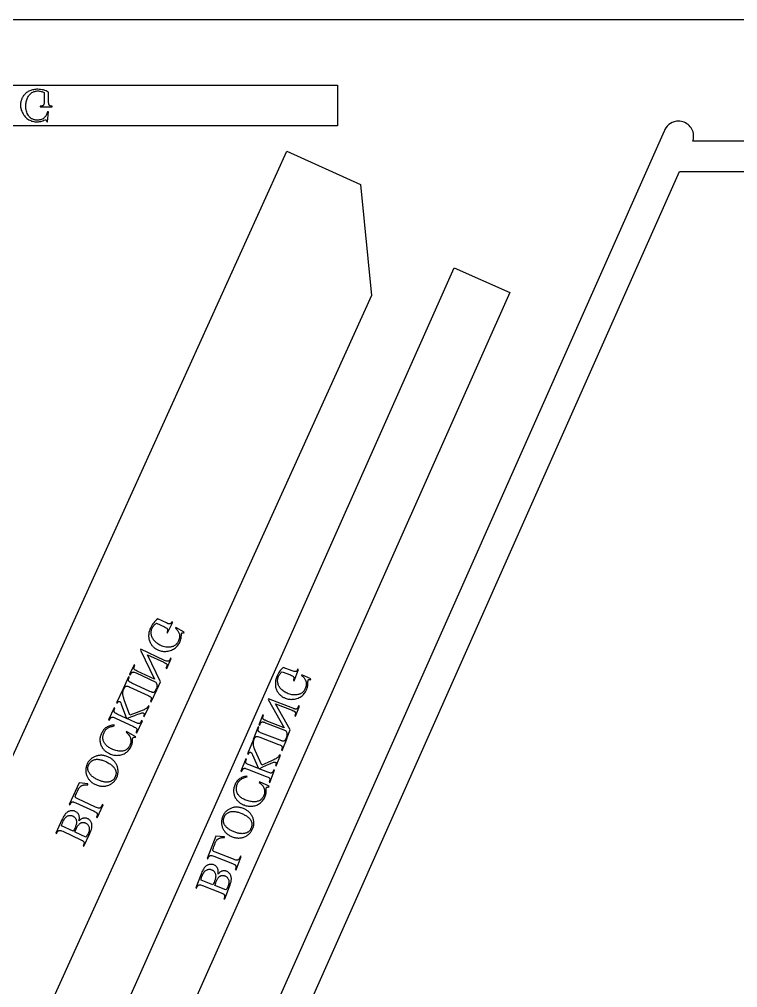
# Model space of a CAD drawing. Extents: x 3 to 160, y -23 to 46.
# Drawn here: x 135.27 to 144.12, y 33 to 44.93 of the extents above; entities that cross this region are included whole.
import ezdxf

# ---------------------------------------------------------------- set-up
doc = ezdxf.new("R2010")
doc.units = 0
doc.layers.add('LAYER_1', color=18, linetype='CONTINUOUS')

msp = doc.modelspace()

# ---------------------------------------------------------------- linework, layer by layer
at = {"layer": 'LAYER_1'}
for points in [[(98.13, 44.934), (152.473, 44.934)], [(98.13, 44.934), (152.473, 44.934)], [(98.13, 44.934), (152.473, 44.934)], [(137.264, 29.221), (143.407, 43.059), (151.972, 43.059)]]:
    msp.add_lwpolyline(points, dxfattribs=at)
for points in [[(129.192, 44.122), (139.192, 44.122), (139.192, 43.622), (129.192, 43.622)], [(129.192, 44.122), (139.192, 44.122), (139.192, 43.622), (129.192, 43.622)], [(135.621, 43.672), (135.631, 43.793), (135.621, 43.793), (135.617, 43.782), (135.613, 43.771), (135.609, 43.762), (135.604, 43.753), (135.599, 43.745), (135.594, 43.737), (135.588, 43.731), (135.583, 43.725), (135.574, 43.717), (135.564, 43.71), (135.554, 43.705), (135.544, 43.7), (135.532, 43.696), (135.52, 43.694), (135.508, 43.692), (135.495, 43.692), (135.486, 43.692), (135.477, 43.693), (135.469, 43.694), (135.461, 43.695), (135.453, 43.697), (135.445, 43.7), (135.438, 43.703), (135.431, 43.706), (135.424, 43.71), (135.417, 43.714), (135.411, 43.719), (135.405, 43.724), (135.399, 43.73), (135.394, 43.736), (135.389, 43.742), (135.384, 43.749), (135.376, 43.762), (135.37, 43.775), (135.364, 43.789), (135.36, 43.803), (135.356, 43.818), (135.354, 43.833), (135.352, 43.849), (135.352, 43.866), (135.352, 43.879), (135.353, 43.892), (135.355, 43.905), (135.357, 43.918), (135.36, 43.93), (135.364, 43.942), (135.368, 43.954), (135.373, 43.966), (135.379, 43.976), (135.384, 43.987), (135.391, 43.996), (135.397, 44.005), (135.405, 44.013), (135.412, 44.02), (135.42, 44.026), (135.428, 44.032), (135.437, 44.037), (135.446, 44.041), (135.454, 44.045), (135.463, 44.047), (135.472, 44.05), (135.481, 44.051), (135.49, 44.052), (135.499, 44.053), (135.509, 44.052), (135.52, 44.051), (135.53, 44.05), (135.54, 44.047), (135.55, 44.044), (135.559, 44.041), (135.569, 44.036), (135.578, 44.032), (135.578, 43.921), (135.578, 43.908), (135.577, 43.897), (135.575, 43.889), (135.574, 43.886), (135.573, 43.883), (135.571, 43.879), (135.568, 43.875), (135.564, 43.872), (135.56, 43.87), (135.554, 43.868), (135.547, 43.866), (135.538, 43.865), (135.528, 43.865), (135.528, 43.854), (135.676, 43.854), (135.676, 43.865), (135.669, 43.865), (135.663, 43.865), (135.659, 43.866), (135.654, 43.867), (135.65, 43.869), (135.647, 43.871), (135.643, 43.873), (135.641, 43.876), (135.638, 43.88), (135.637, 43.883), (135.636, 43.886), (135.634, 43.895), (135.633, 43.907), (135.633, 43.921), (135.633, 44.038), (135.617, 44.046), (135.601, 44.053), (135.585, 44.059), (135.569, 44.064), (135.553, 44.067), (135.535, 44.07), (135.517, 44.071), (135.499, 44.072), (135.485, 44.072), (135.472, 44.071), (135.459, 44.069), (135.446, 44.067), (135.434, 44.065), (135.423, 44.062), (135.412, 44.058), (135.401, 44.054), (135.391, 44.049), (135.381, 44.044), (135.371, 44.038), (135.362, 44.032), (135.354, 44.025), (135.345, 44.017), (135.338, 44.009), (135.33, 44.001), (135.325, 43.994), (135.32, 43.987), (135.315, 43.98), (135.311, 43.973), (135.307, 43.966), (135.304, 43.959), (135.301, 43.951), (135.298, 43.943), (135.295, 43.936), (135.293, 43.928), (135.291, 43.92), (135.29, 43.912), (135.288, 43.903), (135.288, 43.895), (135.287, 43.886), (135.287, 43.878), (135.287, 43.865), (135.288, 43.853), (135.29, 43.841), (135.293, 43.828), (135.296, 43.816), (135.301, 43.804), (135.306, 43.793), (135.311, 43.781), (135.319, 43.768), (135.327, 43.755), (135.336, 43.743), (135.345, 43.732), (135.356, 43.722), (135.366, 43.713), (135.378, 43.704), (135.39, 43.696), (135.401, 43.691), (135.412, 43.686), (135.424, 43.681), (135.436, 43.678), (135.449, 43.675), (135.462, 43.673), (135.475, 43.672), (135.49, 43.672), (135.5, 43.672), (135.509, 43.673), (135.519, 43.674), (135.527, 43.675), (135.537, 43.677), (135.548, 43.681), (135.561, 43.685), (135.576, 43.69), (135.589, 43.695), (135.594, 43.696), (135.597, 43.696), (135.6, 43.696), (135.602, 43.695), (135.604, 43.693), (135.606, 43.691), (135.608, 43.688), (135.609, 43.684), (135.61, 43.679), (135.611, 43.672)], [(139.613, 41.528), (133.809, 28.719), (132.252, 29.368), (138.567, 43.309), (139.476, 42.898)], [(139.613, 41.528), (133.809, 28.719), (132.252, 29.368), (138.567, 43.309), (139.476, 42.898)], [(135.38, 30.059), (140.63, 41.872), (141.315, 41.567), (136.065, 29.755)], [(135.38, 30.059), (140.63, 41.872), (141.315, 41.567), (136.065, 29.755)], [(137.305, 37.377), (137.2, 37.437), (137.196, 37.428), (137.204, 37.42), (137.212, 37.412), (137.219, 37.404), (137.225, 37.396), (137.23, 37.388), (137.234, 37.38), (137.238, 37.372), (137.241, 37.364), (137.245, 37.353), (137.247, 37.341), (137.248, 37.33), (137.247, 37.318), (137.246, 37.307), (137.243, 37.295), (137.239, 37.283), (137.234, 37.271), (137.23, 37.263), (137.226, 37.255), (137.221, 37.248), (137.216, 37.241), (137.211, 37.235), (137.206, 37.229), (137.2, 37.223), (137.194, 37.218), (137.188, 37.214), (137.181, 37.21), (137.174, 37.206), (137.167, 37.203), (137.159, 37.2), (137.151, 37.198), (137.143, 37.196), (137.135, 37.194), (137.12, 37.193), (137.106, 37.192), (137.091, 37.193), (137.076, 37.195), (137.061, 37.198), (137.046, 37.202), (137.031, 37.208), (137.016, 37.214), (137.004, 37.22), (136.992, 37.227), (136.981, 37.234), (136.971, 37.241), (136.961, 37.249), (136.952, 37.258), (136.943, 37.266), (136.934, 37.276), (136.927, 37.285), (136.92, 37.295), (136.914, 37.305), (136.909, 37.314), (136.905, 37.324), (136.902, 37.334), (136.899, 37.344), (136.898, 37.354), (136.897, 37.364), (136.897, 37.373), (136.897, 37.383), (136.898, 37.392), (136.9, 37.401), (136.902, 37.41), (136.905, 37.418), (136.909, 37.427), (136.913, 37.436), (136.919, 37.445), (136.924, 37.453), (136.931, 37.461), (136.938, 37.469), (136.945, 37.476), (136.953, 37.483), (136.961, 37.489), (137.061, 37.443), (137.073, 37.437), (137.082, 37.432), (137.089, 37.427), (137.092, 37.425), (137.094, 37.423), (137.096, 37.419), (137.098, 37.414), (137.1, 37.41), (137.1, 37.405), (137.1, 37.399), (137.098, 37.392), (137.095, 37.383), (137.091, 37.374), (137.1, 37.369), (137.163, 37.503), (137.153, 37.508), (137.15, 37.501), (137.148, 37.497), (137.145, 37.493), (137.142, 37.489), (137.139, 37.486), (137.136, 37.484), (137.132, 37.482), (137.128, 37.481), (137.124, 37.48), (137.121, 37.48), (137.117, 37.481), (137.108, 37.483), (137.097, 37.487), (137.085, 37.492), (136.978, 37.542), (136.964, 37.531), (136.951, 37.519), (136.939, 37.507), (136.928, 37.495), (136.918, 37.481), (136.908, 37.467), (136.899, 37.451), (136.891, 37.434), (136.886, 37.422), (136.881, 37.41), (136.877, 37.397), (136.873, 37.385), (136.87, 37.373), (136.868, 37.362), (136.867, 37.35), (136.866, 37.338), (136.866, 37.327), (136.867, 37.316), (136.868, 37.305), (136.87, 37.294), (136.872, 37.283), (136.876, 37.273), (136.88, 37.262), (136.884, 37.252), (136.888, 37.244), (136.892, 37.237), (136.897, 37.23), (136.902, 37.223), (136.906, 37.216), (136.912, 37.21), (136.917, 37.204), (136.923, 37.198), (136.929, 37.193), (136.935, 37.187), (136.941, 37.182), (136.948, 37.177), (136.955, 37.173), (136.962, 37.169), (136.97, 37.165), (136.978, 37.161), (136.989, 37.156), (137.001, 37.152), (137.013, 37.148), (137.025, 37.145), (137.037, 37.143), (137.05, 37.142), (137.063, 37.142), (137.076, 37.142), (137.091, 37.143), (137.106, 37.145), (137.12, 37.148), (137.134, 37.152), (137.148, 37.157), (137.161, 37.163), (137.174, 37.17), (137.186, 37.178), (137.195, 37.185), (137.205, 37.193), (137.214, 37.202), (137.222, 37.212), (137.23, 37.222), (137.237, 37.233), (137.244, 37.245), (137.25, 37.257), (137.254, 37.267), (137.258, 37.276), (137.26, 37.285), (137.263, 37.293), (137.265, 37.303), (137.267, 37.314), (137.268, 37.328), (137.27, 37.343), (137.271, 37.357), (137.272, 37.362), (137.273, 37.365), (137.275, 37.367), (137.276, 37.369), (137.279, 37.37), (137.282, 37.371), (137.285, 37.372), (137.289, 37.371), (137.295, 37.37), (137.301, 37.367)], [(136.969, 36.674), (137.012, 36.768), (136.851, 37.101), (137.051, 37.008), (137.065, 37.001), (137.071, 36.997), (137.076, 36.994), (137.08, 36.991), (137.084, 36.988), (137.086, 36.985), (137.088, 36.982), (137.089, 36.979), (137.09, 36.975), (137.09, 36.971), (137.09, 36.966), (137.089, 36.962), (137.088, 36.957), (137.087, 36.952), (137.084, 36.947), (137.079, 36.935), (137.088, 36.931), (137.144, 37.052), (137.135, 37.056), (137.129, 37.044), (137.127, 37.039), (137.124, 37.034), (137.121, 37.03), (137.117, 37.027), (137.114, 37.024), (137.11, 37.022), (137.106, 37.02), (137.101, 37.019), (137.098, 37.019), (137.095, 37.019), (137.091, 37.02), (137.086, 37.021), (137.075, 37.025), (137.062, 37.031), (136.769, 37.167), (136.765, 37.157), (136.938, 36.799), (136.724, 36.898), (136.71, 36.905), (136.704, 36.909), (136.699, 36.912), (136.695, 36.915), (136.692, 36.918), (136.689, 36.921), (136.688, 36.924), (136.686, 36.927), (136.685, 36.931), (136.685, 36.935), (136.685, 36.94), (136.686, 36.944), (136.687, 36.949), (136.689, 36.954), (136.691, 36.959), (136.696, 36.971), (136.687, 36.975), (136.631, 36.855), (136.64, 36.85), (136.646, 36.862), (136.649, 36.867), (136.652, 36.872), (136.655, 36.876), (136.658, 36.88), (136.662, 36.882), (136.665, 36.885), (136.67, 36.886), (136.674, 36.887), (136.677, 36.888), (136.68, 36.887), (136.684, 36.887), (136.689, 36.885), (136.7, 36.881), (136.714, 36.876), (136.955, 36.763), (136.96, 36.753), (136.963, 36.743), (136.966, 36.736), (136.968, 36.73), (136.968, 36.724), (136.969, 36.718), (136.968, 36.71), (136.967, 36.702), (136.966, 36.697), (136.965, 36.692), (136.962, 36.685), (136.959, 36.678)], [(138.863, 36.802), (138.754, 36.854), (138.75, 36.845), (138.759, 36.838), (138.767, 36.83), (138.774, 36.822), (138.781, 36.815), (138.787, 36.807), (138.792, 36.8), (138.796, 36.792), (138.8, 36.785), (138.804, 36.774), (138.806, 36.762), (138.808, 36.751), (138.809, 36.739), (138.808, 36.727), (138.806, 36.715), (138.803, 36.703), (138.799, 36.691), (138.795, 36.683), (138.791, 36.675), (138.787, 36.667), (138.783, 36.66), (138.778, 36.653), (138.773, 36.647), (138.768, 36.641), (138.762, 36.636), (138.756, 36.631), (138.75, 36.627), (138.743, 36.622), (138.736, 36.619), (138.729, 36.615), (138.721, 36.613), (138.713, 36.61), (138.705, 36.608), (138.69, 36.606), (138.676, 36.604), (138.661, 36.604), (138.646, 36.605), (138.631, 36.607), (138.616, 36.61), (138.6, 36.615), (138.585, 36.62), (138.572, 36.625), (138.56, 36.631), (138.549, 36.637), (138.538, 36.644), (138.527, 36.651), (138.518, 36.659), (138.508, 36.667), (138.499, 36.676), (138.491, 36.685), (138.484, 36.694), (138.477, 36.704), (138.472, 36.713), (138.467, 36.722), (138.463, 36.732), (138.46, 36.742), (138.458, 36.752), (138.456, 36.761), (138.455, 36.771), (138.455, 36.78), (138.455, 36.79), (138.456, 36.799), (138.458, 36.808), (138.46, 36.816), (138.463, 36.825), (138.468, 36.835), (138.472, 36.844), (138.477, 36.853), (138.483, 36.861), (138.49, 36.869), (138.496, 36.877), (138.504, 36.884), (138.512, 36.891), (138.615, 36.851), (138.627, 36.846), (138.637, 36.841), (138.644, 36.837), (138.646, 36.835), (138.648, 36.833), (138.651, 36.829), (138.654, 36.825), (138.655, 36.821), (138.656, 36.816), (138.656, 36.81), (138.655, 36.803), (138.652, 36.794), (138.649, 36.784), (138.659, 36.78), (138.712, 36.918), (138.702, 36.922), (138.7, 36.916), (138.698, 36.911), (138.695, 36.906), (138.692, 36.903), (138.69, 36.9), (138.686, 36.897), (138.683, 36.895), (138.679, 36.894), (138.675, 36.893), (138.672, 36.892), (138.668, 36.893), (138.659, 36.894), (138.648, 36.897), (138.635, 36.902), (138.525, 36.945), (138.512, 36.932), (138.5, 36.92), (138.488, 36.907), (138.478, 36.894), (138.469, 36.88), (138.461, 36.865), (138.453, 36.849), (138.445, 36.832), (138.441, 36.819), (138.437, 36.806), (138.433, 36.794), (138.431, 36.781), (138.429, 36.769), (138.427, 36.757), (138.427, 36.746), (138.427, 36.734), (138.427, 36.723), (138.429, 36.712), (138.431, 36.701), (138.434, 36.69), (138.437, 36.679), (138.441, 36.669), (138.446, 36.659), (138.451, 36.649), (138.455, 36.641), (138.46, 36.634), (138.465, 36.628), (138.47, 36.621), (138.475, 36.615), (138.481, 36.609), (138.487, 36.603), (138.493, 36.598), (138.499, 36.593), (138.506, 36.588), (138.512, 36.583), (138.519, 36.579), (138.527, 36.575), (138.534, 36.571), (138.542, 36.567), (138.55, 36.564), (138.562, 36.56), (138.574, 36.557), (138.586, 36.554), (138.598, 36.552), (138.611, 36.551), (138.623, 36.55), (138.636, 36.551), (138.649, 36.552), (138.664, 36.554), (138.679, 36.557), (138.693, 36.561), (138.707, 36.566), (138.72, 36.572), (138.733, 36.579), (138.745, 36.586), (138.756, 36.595), (138.766, 36.603), (138.774, 36.612), (138.783, 36.621), (138.79, 36.631), (138.797, 36.642), (138.804, 36.653), (138.81, 36.666), (138.815, 36.679), (138.819, 36.688), (138.822, 36.698), (138.824, 36.707), (138.826, 36.715), (138.827, 36.725), (138.828, 36.737), (138.829, 36.75), (138.829, 36.766), (138.83, 36.78), (138.831, 36.784), (138.831, 36.788), (138.833, 36.79), (138.834, 36.792), (138.837, 36.793), (138.839, 36.794), (138.843, 36.795), (138.847, 36.795), (138.853, 36.794), (138.859, 36.792)], [(136.629, 36.825), (136.619, 36.829), (136.55, 36.681), (136.559, 36.676), (136.565, 36.689), (136.568, 36.694), (136.571, 36.698), (136.574, 36.702), (136.577, 36.706), (136.58, 36.709), (136.584, 36.711), (136.588, 36.713), (136.592, 36.714), (136.595, 36.714), (136.599, 36.714), (136.603, 36.713), (136.608, 36.712), (136.62, 36.708), (136.634, 36.702), (136.859, 36.598), (136.87, 36.592), (136.88, 36.587), (136.887, 36.582), (136.892, 36.578), (136.894, 36.575), (136.896, 36.571), (136.897, 36.567), (136.898, 36.563), (136.898, 36.556), (136.897, 36.549), (136.896, 36.542), (136.893, 36.536), (136.887, 36.524), (136.897, 36.519), (136.966, 36.668), (136.956, 36.672), (136.951, 36.66), (136.948, 36.655), (136.945, 36.65), (136.942, 36.646), (136.939, 36.643), (136.936, 36.64), (136.932, 36.638), (136.928, 36.636), (136.924, 36.635), (136.921, 36.634), (136.917, 36.635), (136.913, 36.635), (136.908, 36.637), (136.902, 36.638), (136.896, 36.641), (136.881, 36.647), (136.657, 36.751), (136.645, 36.757), (136.636, 36.762), (136.629, 36.767), (136.624, 36.771), (136.622, 36.774), (136.62, 36.777), (136.619, 36.782), (136.618, 36.786), (136.618, 36.793), (136.619, 36.8), (136.62, 36.806), (136.623, 36.813)], [(136.633, 36.357), (136.565, 36.544), (136.558, 36.565), (136.555, 36.576), (136.553, 36.585), (136.551, 36.594), (136.549, 36.602), (136.548, 36.61), (136.548, 36.617), (136.548, 36.624), (136.548, 36.631), (136.548, 36.637), (136.549, 36.644), (136.55, 36.65), (136.552, 36.656), (136.553, 36.662), (136.555, 36.668), (136.546, 36.672), (136.469, 36.507), (136.479, 36.503), (136.482, 36.51), (136.486, 36.515), (136.49, 36.519), (136.494, 36.522), (136.497, 36.523), (136.501, 36.524), (136.505, 36.524), (136.508, 36.523), (136.511, 36.522), (136.513, 36.52), (136.516, 36.518), (136.518, 36.516), (136.52, 36.512), (136.522, 36.507), (136.528, 36.491), (136.591, 36.316), (136.479, 36.368), (136.467, 36.374), (136.458, 36.379), (136.451, 36.384), (136.446, 36.388), (136.444, 36.391), (136.442, 36.395), (136.441, 36.399), (136.44, 36.404), (136.44, 36.411), (136.441, 36.417), (136.442, 36.424), (136.445, 36.43), (136.45, 36.442), (136.441, 36.446), (136.372, 36.298), (136.381, 36.294), (136.387, 36.306), (136.39, 36.311), (136.393, 36.316), (136.396, 36.32), (136.399, 36.323), (136.402, 36.326), (136.406, 36.328), (136.41, 36.33), (136.414, 36.332), (136.417, 36.332), (136.421, 36.332), (136.425, 36.331), (136.43, 36.33), (136.442, 36.326), (136.456, 36.319), (136.68, 36.215), (136.692, 36.209), (136.702, 36.204), (136.709, 36.199), (136.714, 36.195), (136.716, 36.192), (136.718, 36.189), (136.719, 36.185), (136.72, 36.18), (136.72, 36.173), (136.719, 36.166), (136.717, 36.16), (136.715, 36.154), (136.709, 36.141), (136.719, 36.137), (136.788, 36.285), (136.778, 36.289), (136.773, 36.277), (136.769, 36.272), (136.766, 36.266), (136.761, 36.261), (136.756, 36.257), (136.752, 36.254), (136.748, 36.252), (136.743, 36.252), (136.739, 36.252), (136.733, 36.253), (136.725, 36.255), (136.715, 36.259), (136.703, 36.264), (136.597, 36.314), (136.646, 36.333), (136.694, 36.353), (136.714, 36.361), (136.732, 36.367), (136.748, 36.373), (136.762, 36.377), (136.773, 36.38), (136.782, 36.382), (136.788, 36.383), (136.794, 36.383), (136.798, 36.382), (136.803, 36.381), (136.805, 36.379), (136.808, 36.377), (136.809, 36.374), (136.811, 36.37), (136.811, 36.366), (136.811, 36.362), (136.809, 36.356), (136.807, 36.35), (136.803, 36.342), (136.812, 36.338), (136.872, 36.465), (136.862, 36.47), (136.859, 36.464), (136.856, 36.459), (136.853, 36.455), (136.85, 36.451), (136.846, 36.447), (136.841, 36.442), (136.835, 36.438), (136.828, 36.433), (136.82, 36.428), (136.811, 36.423), (136.8, 36.418), (136.787, 36.413), (136.764, 36.404), (136.71, 36.385)], [(138.573, 36.078), (138.611, 36.175), (138.428, 36.496), (138.633, 36.417), (138.648, 36.41), (138.654, 36.407), (138.659, 36.405), (138.664, 36.402), (138.667, 36.399), (138.67, 36.396), (138.672, 36.393), (138.673, 36.39), (138.674, 36.386), (138.675, 36.382), (138.675, 36.378), (138.675, 36.373), (138.674, 36.368), (138.672, 36.364), (138.671, 36.358), (138.666, 36.346), (138.676, 36.342), (138.724, 36.466), (138.714, 36.47), (138.709, 36.458), (138.707, 36.452), (138.704, 36.447), (138.701, 36.443), (138.698, 36.44), (138.695, 36.436), (138.691, 36.434), (138.687, 36.432), (138.683, 36.431), (138.68, 36.43), (138.676, 36.43), (138.672, 36.431), (138.667, 36.432), (138.656, 36.435), (138.642, 36.44), (138.342, 36.556), (138.338, 36.547), (138.534, 36.2), (138.315, 36.285), (138.3, 36.292), (138.294, 36.295), (138.288, 36.298), (138.284, 36.3), (138.281, 36.303), (138.278, 36.306), (138.276, 36.308), (138.275, 36.312), (138.274, 36.316), (138.273, 36.32), (138.273, 36.324), (138.273, 36.329), (138.274, 36.333), (138.275, 36.338), (138.277, 36.343), (138.282, 36.356), (138.272, 36.36), (138.224, 36.236), (138.234, 36.232), (138.239, 36.244), (138.241, 36.25), (138.244, 36.255), (138.247, 36.259), (138.25, 36.262), (138.253, 36.266), (138.257, 36.268), (138.261, 36.27), (138.265, 36.271), (138.268, 36.272), (138.271, 36.272), (138.276, 36.271), (138.28, 36.27), (138.292, 36.267), (138.306, 36.262), (138.554, 36.166), (138.559, 36.156), (138.563, 36.147), (138.567, 36.139), (138.568, 36.133), (138.57, 36.128), (138.57, 36.121), (138.57, 36.114), (138.57, 36.106), (138.569, 36.101), (138.568, 36.095), (138.566, 36.089), (138.564, 36.082)], [(136.707, 36.09), (136.593, 36.153), (136.589, 36.145), (136.6, 36.135), (136.609, 36.125), (136.618, 36.115), (136.625, 36.105), (136.632, 36.095), (136.637, 36.085), (136.641, 36.075), (136.644, 36.065), (136.646, 36.055), (136.647, 36.044), (136.647, 36.034), (136.646, 36.024), (136.645, 36.014), (136.642, 36.004), (136.639, 35.993), (136.634, 35.983), (136.63, 35.975), (136.626, 35.967), (136.62, 35.959), (136.615, 35.952), (136.609, 35.946), (136.602, 35.94), (136.595, 35.934), (136.588, 35.929), (136.58, 35.924), (136.572, 35.92), (136.563, 35.917), (136.554, 35.915), (136.544, 35.913), (136.534, 35.911), (136.523, 35.911), (136.512, 35.911), (136.5, 35.912), (136.488, 35.914), (136.476, 35.916), (136.463, 35.919), (136.45, 35.923), (136.437, 35.928), (136.423, 35.933), (136.409, 35.939), (136.397, 35.945), (136.386, 35.951), (136.376, 35.957), (136.367, 35.964), (136.358, 35.97), (136.349, 35.978), (136.341, 35.985), (136.334, 35.993), (136.328, 36), (136.322, 36.009), (136.317, 36.017), (136.313, 36.026), (136.309, 36.035), (136.306, 36.044), (136.304, 36.053), (136.302, 36.063), (136.302, 36.072), (136.302, 36.082), (136.302, 36.092), (136.304, 36.101), (136.306, 36.111), (136.309, 36.121), (136.312, 36.131), (136.316, 36.14), (136.32, 36.149), (136.325, 36.156), (136.329, 36.164), (136.335, 36.17), (136.34, 36.177), (136.346, 36.183), (136.352, 36.188), (136.358, 36.193), (136.365, 36.198), (136.374, 36.202), (136.383, 36.206), (136.393, 36.21), (136.404, 36.214), (136.415, 36.217), (136.428, 36.22), (136.442, 36.223), (136.441, 36.234), (136.427, 36.232), (136.413, 36.23), (136.4, 36.227), (136.388, 36.224), (136.376, 36.22), (136.365, 36.215), (136.354, 36.21), (136.345, 36.204), (136.336, 36.198), (136.327, 36.19), (136.319, 36.182), (136.311, 36.174), (136.304, 36.164), (136.297, 36.154), (136.291, 36.143), (136.285, 36.132), (136.28, 36.121), (136.276, 36.11), (136.273, 36.1), (136.27, 36.089), (136.268, 36.079), (136.266, 36.068), (136.265, 36.058), (136.265, 36.048), (136.266, 36.038), (136.267, 36.027), (136.268, 36.017), (136.271, 36.007), (136.274, 35.998), (136.277, 35.988), (136.282, 35.978), (136.287, 35.968), (136.291, 35.961), (136.295, 35.954), (136.299, 35.948), (136.304, 35.941), (136.309, 35.935), (136.315, 35.929), (136.32, 35.923), (136.326, 35.918), (136.332, 35.912), (136.339, 35.907), (136.345, 35.902), (136.352, 35.898), (136.359, 35.893), (136.367, 35.889), (136.374, 35.885), (136.382, 35.881), (136.395, 35.875), (136.408, 35.871), (136.421, 35.867), (136.435, 35.864), (136.448, 35.861), (136.461, 35.86), (136.475, 35.859), (136.488, 35.86), (136.502, 35.861), (136.515, 35.863), (136.528, 35.866), (136.54, 35.87), (136.552, 35.874), (136.563, 35.879), (136.575, 35.886), (136.586, 35.893), (136.596, 35.9), (136.606, 35.909), (136.615, 35.917), (136.623, 35.927), (136.631, 35.937), (136.638, 35.948), (136.645, 35.959), (136.651, 35.971), (136.655, 35.98), (136.659, 35.99), (136.661, 36), (136.664, 36.01), (136.665, 36.02), (136.667, 36.031), (136.667, 36.042), (136.667, 36.053), (136.667, 36.059), (136.667, 36.064), (136.668, 36.068), (136.669, 36.071), (136.67, 36.074), (136.673, 36.077), (136.676, 36.079), (136.679, 36.081), (136.684, 36.082), (136.69, 36.083), (136.696, 36.083), (136.703, 36.082)], [(138.224, 36.206), (138.214, 36.21), (138.155, 36.057), (138.165, 36.053), (138.17, 36.066), (138.172, 36.071), (138.174, 36.076), (138.177, 36.08), (138.18, 36.084), (138.184, 36.087), (138.187, 36.089), (138.191, 36.091), (138.195, 36.093), (138.198, 36.094), (138.202, 36.094), (138.206, 36.093), (138.211, 36.092), (138.223, 36.089), (138.238, 36.084), (138.468, 35.994), (138.481, 35.989), (138.491, 35.985), (138.498, 35.981), (138.503, 35.977), (138.505, 35.974), (138.507, 35.971), (138.509, 35.967), (138.51, 35.962), (138.51, 35.955), (138.51, 35.948), (138.509, 35.942), (138.507, 35.935), (138.502, 35.923), (138.512, 35.919), (138.571, 36.072), (138.561, 36.076), (138.556, 36.063), (138.554, 36.057), (138.551, 36.053), (138.549, 36.049), (138.546, 36.045), (138.542, 36.042), (138.539, 36.039), (138.535, 36.037), (138.531, 36.036), (138.528, 36.035), (138.524, 36.035), (138.52, 36.036), (138.515, 36.036), (138.509, 36.038), (138.503, 36.04), (138.488, 36.045), (138.257, 36.134), (138.245, 36.139), (138.235, 36.144), (138.228, 36.148), (138.223, 36.151), (138.22, 36.154), (138.218, 36.158), (138.217, 36.162), (138.216, 36.167), (138.215, 36.174), (138.216, 36.18), (138.217, 36.187), (138.219, 36.193)], [(138.259, 35.739), (138.18, 35.921), (138.171, 35.942), (138.167, 35.952), (138.164, 35.962), (138.161, 35.97), (138.159, 35.979), (138.158, 35.986), (138.157, 35.993), (138.156, 36), (138.156, 36.007), (138.156, 36.013), (138.157, 36.02), (138.157, 36.026), (138.158, 36.032), (138.16, 36.038), (138.161, 36.044), (138.152, 36.048), (138.086, 35.878), (138.096, 35.875), (138.099, 35.882), (138.102, 35.887), (138.106, 35.892), (138.109, 35.895), (138.113, 35.897), (138.117, 35.898), (138.12, 35.898), (138.123, 35.897), (138.126, 35.896), (138.129, 35.894), (138.131, 35.892), (138.134, 35.89), (138.136, 35.887), (138.139, 35.882), (138.146, 35.866), (138.22, 35.696), (138.105, 35.741), (138.093, 35.746), (138.083, 35.75), (138.076, 35.754), (138.071, 35.758), (138.068, 35.761), (138.066, 35.764), (138.065, 35.768), (138.064, 35.773), (138.063, 35.78), (138.063, 35.787), (138.065, 35.793), (138.067, 35.8), (138.071, 35.812), (138.062, 35.816), (138.003, 35.663), (138.012, 35.66), (138.017, 35.672), (138.02, 35.678), (138.022, 35.682), (138.025, 35.687), (138.028, 35.69), (138.031, 35.693), (138.035, 35.696), (138.039, 35.698), (138.043, 35.699), (138.046, 35.7), (138.049, 35.7), (138.054, 35.7), (138.059, 35.699), (138.071, 35.695), (138.086, 35.69), (138.316, 35.601), (138.328, 35.596), (138.338, 35.591), (138.346, 35.587), (138.351, 35.584), (138.353, 35.581), (138.355, 35.577), (138.357, 35.573), (138.358, 35.568), (138.358, 35.562), (138.358, 35.555), (138.357, 35.548), (138.355, 35.542), (138.35, 35.529), (138.359, 35.525), (138.418, 35.677), (138.409, 35.681), (138.404, 35.669), (138.401, 35.663), (138.398, 35.658), (138.393, 35.652), (138.389, 35.648), (138.385, 35.645), (138.381, 35.643), (138.376, 35.641), (138.372, 35.641), (138.366, 35.642), (138.358, 35.644), (138.348, 35.647), (138.336, 35.651), (138.226, 35.694), (138.274, 35.717), (138.32, 35.739), (138.34, 35.748), (138.358, 35.756), (138.373, 35.763), (138.386, 35.768), (138.397, 35.772), (138.406, 35.774), (138.412, 35.775), (138.418, 35.776), (138.423, 35.775), (138.427, 35.774), (138.43, 35.773), (138.432, 35.771), (138.434, 35.768), (138.436, 35.765), (138.436, 35.761), (138.436, 35.756), (138.435, 35.75), (138.433, 35.744), (138.43, 35.736), (138.439, 35.732), (138.49, 35.863), (138.48, 35.867), (138.478, 35.861), (138.475, 35.856), (138.472, 35.852), (138.469, 35.847), (138.465, 35.843), (138.461, 35.838), (138.455, 35.833), (138.449, 35.828), (138.441, 35.823), (138.432, 35.817), (138.422, 35.811), (138.409, 35.805), (138.387, 35.795), (138.335, 35.772)], [(136.473, 35.588), (136.477, 35.597), (136.48, 35.605), (136.483, 35.614), (136.485, 35.623), (136.487, 35.631), (136.488, 35.64), (136.489, 35.649), (136.49, 35.657), (136.49, 35.666), (136.489, 35.675), (136.488, 35.684), (136.487, 35.693), (136.485, 35.702), (136.482, 35.711), (136.48, 35.72), (136.476, 35.729), (136.473, 35.738), (136.469, 35.747), (136.464, 35.755), (136.459, 35.764), (136.454, 35.771), (136.448, 35.779), (136.442, 35.786), (136.436, 35.793), (136.429, 35.8), (136.422, 35.806), (136.415, 35.812), (136.407, 35.818), (136.398, 35.824), (136.39, 35.829), (136.381, 35.834), (136.371, 35.838), (136.362, 35.843), (136.352, 35.847), (136.342, 35.85), (136.332, 35.853), (136.322, 35.855), (136.313, 35.857), (136.303, 35.859), (136.293, 35.86), (136.284, 35.86), (136.274, 35.86), (136.264, 35.859), (136.255, 35.858), (136.245, 35.857), (136.236, 35.855), (136.226, 35.852), (136.217, 35.85), (136.208, 35.846), (136.199, 35.842), (136.19, 35.838), (136.182, 35.834), (136.174, 35.829), (136.166, 35.824), (136.159, 35.818), (136.152, 35.813), (136.146, 35.806), (136.139, 35.8), (136.133, 35.793), (136.128, 35.786), (136.122, 35.778), (136.118, 35.77), (136.113, 35.762), (136.109, 35.753), (136.105, 35.744), (136.101, 35.735), (136.098, 35.726), (136.096, 35.717), (136.094, 35.708), (136.092, 35.699), (136.091, 35.69), (136.091, 35.681), (136.091, 35.672), (136.091, 35.663), (136.092, 35.654), (136.093, 35.645), (136.095, 35.636), (136.097, 35.627), (136.1, 35.618), (136.104, 35.609), (136.107, 35.6), (136.111, 35.592), (136.116, 35.583), (136.121, 35.575), (136.126, 35.567), (136.132, 35.56), (136.138, 35.552), (136.145, 35.545), (136.152, 35.539), (136.159, 35.532), (136.167, 35.526), (136.175, 35.52), (136.184, 35.514), (136.193, 35.509), (136.203, 35.504), (136.213, 35.499), (136.223, 35.495), (136.233, 35.491), (136.243, 35.487), (136.254, 35.484), (136.264, 35.482), (136.274, 35.48), (136.284, 35.479), (136.294, 35.478), (136.304, 35.478), (136.314, 35.479), (136.324, 35.48), (136.334, 35.481), (136.344, 35.483), (136.354, 35.486), (136.364, 35.489), (136.374, 35.493), (136.382, 35.496), (136.39, 35.5), (136.398, 35.504), (136.405, 35.509), (136.412, 35.514), (136.419, 35.519), (136.426, 35.525), (136.432, 35.53), (136.439, 35.537), (136.444, 35.543), (136.45, 35.55), (136.455, 35.557), (136.46, 35.564), (136.465, 35.572), (136.469, 35.58)], [(136.452, 35.592), (136.449, 35.587), (136.446, 35.581), (136.443, 35.576), (136.44, 35.571), (136.436, 35.567), (136.432, 35.562), (136.428, 35.558), (136.424, 35.554), (136.42, 35.551), (136.415, 35.548), (136.41, 35.545), (136.405, 35.542), (136.4, 35.539), (136.394, 35.537), (136.389, 35.535), (136.383, 35.534), (136.375, 35.532), (136.368, 35.531), (136.36, 35.53), (136.352, 35.529), (136.344, 35.529), (136.335, 35.53), (136.327, 35.531), (136.318, 35.532), (136.309, 35.534), (136.3, 35.536), (136.29, 35.538), (136.281, 35.541), (136.271, 35.545), (136.261, 35.548), (136.251, 35.553), (136.241, 35.557), (136.23, 35.562), (136.22, 35.567), (136.211, 35.573), (136.202, 35.578), (136.193, 35.584), (136.185, 35.589), (136.177, 35.595), (136.17, 35.601), (136.163, 35.607), (136.157, 35.614), (136.151, 35.62), (136.145, 35.627), (136.14, 35.633), (136.135, 35.64), (136.131, 35.647), (136.127, 35.654), (136.124, 35.66), (136.122, 35.665), (136.12, 35.671), (136.119, 35.676), (136.118, 35.682), (136.117, 35.688), (136.116, 35.693), (136.116, 35.699), (136.116, 35.704), (136.117, 35.71), (136.117, 35.716), (136.119, 35.721), (136.12, 35.727), (136.122, 35.733), (136.124, 35.738), (136.127, 35.744), (136.13, 35.75), (136.133, 35.756), (136.136, 35.761), (136.14, 35.766), (136.144, 35.771), (136.148, 35.776), (136.152, 35.78), (136.157, 35.784), (136.162, 35.788), (136.167, 35.792), (136.172, 35.795), (136.178, 35.798), (136.183, 35.801), (136.189, 35.803), (136.196, 35.805), (136.202, 35.807), (136.209, 35.809), (136.216, 35.81), (136.223, 35.811), (136.23, 35.811), (136.238, 35.811), (136.246, 35.81), (136.254, 35.809), (136.262, 35.808), (136.271, 35.806), (136.28, 35.804), (136.289, 35.802), (136.298, 35.799), (136.307, 35.795), (136.317, 35.792), (136.337, 35.783), (136.348, 35.778), (136.359, 35.772), (136.368, 35.767), (136.378, 35.761), (136.387, 35.756), (136.395, 35.75), (136.403, 35.744), (136.411, 35.738), (136.418, 35.732), (136.424, 35.726), (136.43, 35.719), (136.436, 35.713), (136.441, 35.706), (136.446, 35.7), (136.45, 35.693), (136.454, 35.686), (136.456, 35.681), (136.458, 35.675), (136.46, 35.669), (136.462, 35.664), (136.463, 35.658), (136.464, 35.652), (136.464, 35.646), (136.464, 35.641), (136.464, 35.635), (136.463, 35.629), (136.462, 35.623), (136.461, 35.617), (136.459, 35.611), (136.457, 35.605), (136.455, 35.598)], [(138.351, 35.478), (138.232, 35.533), (138.229, 35.525), (138.241, 35.516), (138.251, 35.506), (138.26, 35.497), (138.268, 35.487), (138.275, 35.478), (138.281, 35.468), (138.286, 35.458), (138.29, 35.448), (138.292, 35.438), (138.294, 35.428), (138.295, 35.418), (138.295, 35.408), (138.294, 35.398), (138.292, 35.387), (138.289, 35.377), (138.286, 35.366), (138.282, 35.358), (138.278, 35.35), (138.273, 35.342), (138.268, 35.334), (138.262, 35.327), (138.256, 35.321), (138.25, 35.315), (138.243, 35.309), (138.235, 35.304), (138.227, 35.3), (138.218, 35.296), (138.209, 35.293), (138.2, 35.29), (138.19, 35.288), (138.179, 35.287), (138.168, 35.286), (138.156, 35.286), (138.144, 35.287), (138.132, 35.289), (138.119, 35.291), (138.105, 35.294), (138.092, 35.298), (138.078, 35.303), (138.063, 35.308), (138.051, 35.313), (138.04, 35.318), (138.03, 35.323), (138.02, 35.329), (138.01, 35.335), (138.001, 35.342), (137.993, 35.349), (137.985, 35.356), (137.978, 35.363), (137.972, 35.371), (137.966, 35.379), (137.961, 35.388), (137.957, 35.396), (137.954, 35.405), (137.951, 35.414), (137.949, 35.424), (137.948, 35.433), (137.947, 35.443), (137.947, 35.453), (137.948, 35.463), (137.949, 35.472), (137.951, 35.482), (137.954, 35.492), (137.958, 35.502), (137.961, 35.511), (137.965, 35.519), (137.969, 35.526), (137.974, 35.533), (137.979, 35.54), (137.984, 35.546), (137.99, 35.552), (137.996, 35.558), (138.003, 35.563), (138.011, 35.568), (138.019, 35.573), (138.029, 35.577), (138.04, 35.581), (138.051, 35.586), (138.064, 35.59), (138.078, 35.593), (138.076, 35.603), (138.062, 35.601), (138.048, 35.598), (138.035, 35.595), (138.023, 35.59), (138.012, 35.586), (138.001, 35.58), (137.991, 35.574), (137.982, 35.568), (137.973, 35.561), (137.965, 35.553), (137.957, 35.544), (137.95, 35.535), (137.943, 35.525), (137.937, 35.515), (137.932, 35.503), (137.927, 35.491), (137.923, 35.48), (137.919, 35.47), (137.917, 35.459), (137.915, 35.448), (137.913, 35.437), (137.912, 35.427), (137.912, 35.417), (137.913, 35.406), (137.914, 35.396), (137.916, 35.386), (137.918, 35.376), (137.921, 35.367), (137.925, 35.357), (137.929, 35.347), (137.934, 35.338), (137.939, 35.329), (137.944, 35.322), (137.949, 35.315), (137.954, 35.309), (137.959, 35.303), (137.964, 35.297), (137.97, 35.291), (137.976, 35.286), (137.982, 35.281), (137.989, 35.276), (137.995, 35.271), (138.002, 35.267), (138.009, 35.262), (138.017, 35.258), (138.024, 35.255), (138.032, 35.251), (138.041, 35.248), (138.054, 35.243), (138.067, 35.239), (138.081, 35.236), (138.094, 35.234), (138.107, 35.233), (138.121, 35.232), (138.134, 35.232), (138.148, 35.234), (138.161, 35.236), (138.174, 35.239), (138.187, 35.242), (138.199, 35.247), (138.21, 35.252), (138.221, 35.258), (138.232, 35.265), (138.243, 35.273), (138.253, 35.281), (138.262, 35.29), (138.27, 35.3), (138.278, 35.31), (138.285, 35.32), (138.292, 35.331), (138.298, 35.343), (138.303, 35.355), (138.306, 35.365), (138.309, 35.375), (138.311, 35.385), (138.313, 35.395), (138.314, 35.406), (138.314, 35.416), (138.314, 35.427), (138.313, 35.439), (138.313, 35.445), (138.313, 35.45), (138.313, 35.454), (138.314, 35.457), (138.315, 35.46), (138.318, 35.463), (138.32, 35.465), (138.324, 35.467), (138.329, 35.469), (138.334, 35.47), (138.34, 35.47), (138.347, 35.469)], [(136.116, 35.498), (136.118, 35.507), (136.01, 35.521), (135.885, 35.252), (135.895, 35.248), (135.901, 35.261), (135.904, 35.266), (135.906, 35.271), (135.91, 35.275), (135.913, 35.278), (135.917, 35.281), (135.921, 35.283), (135.925, 35.285), (135.93, 35.286), (135.933, 35.286), (135.936, 35.286), (135.94, 35.285), (135.945, 35.284), (135.957, 35.28), (135.97, 35.274), (136.194, 35.17), (136.208, 35.162), (136.214, 35.159), (136.22, 35.155), (136.224, 35.152), (136.227, 35.149), (136.23, 35.146), (136.231, 35.143), (136.233, 35.14), (136.234, 35.136), (136.234, 35.131), (136.234, 35.127), (136.233, 35.123), (136.232, 35.118), (136.231, 35.113), (136.229, 35.109), (136.223, 35.096), (136.232, 35.091), (136.305, 35.248), (136.296, 35.253), (136.29, 35.24), (136.284, 35.23), (136.278, 35.222), (136.275, 35.219), (136.273, 35.216), (136.267, 35.212), (136.262, 35.21), (136.257, 35.208), (136.252, 35.207), (136.249, 35.207), (136.246, 35.208), (136.237, 35.211), (136.225, 35.215), (136.211, 35.221), (135.993, 35.323), (135.983, 35.328), (135.976, 35.332), (135.97, 35.336), (135.966, 35.34), (135.964, 35.343), (135.963, 35.347), (135.962, 35.35), (135.962, 35.354), (135.963, 35.359), (135.966, 35.368), (135.971, 35.38), (135.978, 35.395), (135.99, 35.42), (135.999, 35.438), (136.007, 35.453), (136.011, 35.46), (136.015, 35.465), (136.019, 35.47), (136.022, 35.473), (136.025, 35.477), (136.029, 35.48), (136.033, 35.482), (136.037, 35.485), (136.042, 35.487), (136.046, 35.489), (136.056, 35.493), (136.062, 35.494), (136.068, 35.496), (136.075, 35.497), (136.082, 35.497), (136.098, 35.498)], [(138.151, 34.962), (138.154, 34.971), (138.156, 34.979), (138.159, 34.988), (138.16, 34.997), (138.162, 35.006), (138.162, 35.014), (138.163, 35.023), (138.163, 35.032), (138.162, 35.041), (138.161, 35.049), (138.159, 35.058), (138.157, 35.067), (138.155, 35.076), (138.152, 35.085), (138.148, 35.094), (138.145, 35.103), (138.14, 35.111), (138.136, 35.12), (138.131, 35.128), (138.125, 35.136), (138.119, 35.143), (138.113, 35.15), (138.107, 35.157), (138.1, 35.164), (138.093, 35.17), (138.085, 35.176), (138.077, 35.181), (138.069, 35.187), (138.061, 35.192), (138.052, 35.196), (138.042, 35.201), (138.033, 35.205), (138.022, 35.208), (138.012, 35.211), (138.002, 35.214), (137.992, 35.216), (137.983, 35.218), (137.973, 35.219), (137.963, 35.22), (137.953, 35.221), (137.944, 35.22), (137.934, 35.22), (137.924, 35.219), (137.915, 35.217), (137.906, 35.215), (137.896, 35.212), (137.887, 35.209), (137.878, 35.205), (137.869, 35.202), (137.86, 35.197), (137.852, 35.193), (137.844, 35.188), (137.836, 35.182), (137.829, 35.177), (137.822, 35.171), (137.816, 35.164), (137.809, 35.158), (137.804, 35.151), (137.798, 35.144), (137.793, 35.136), (137.788, 35.128), (137.784, 35.12), (137.78, 35.111), (137.776, 35.102), (137.773, 35.093), (137.77, 35.084), (137.767, 35.075), (137.766, 35.065), (137.764, 35.056), (137.763, 35.047), (137.763, 35.038), (137.763, 35.029), (137.763, 35.02), (137.764, 35.011), (137.766, 35.002), (137.768, 34.993), (137.77, 34.985), (137.773, 34.976), (137.777, 34.967), (137.78, 34.958), (137.785, 34.949), (137.789, 34.941), (137.795, 34.933), (137.8, 34.925), (137.806, 34.918), (137.812, 34.911), (137.819, 34.904), (137.826, 34.897), (137.833, 34.891), (137.841, 34.885), (137.849, 34.879), (137.858, 34.874), (137.867, 34.869), (137.877, 34.864), (137.886, 34.86), (137.897, 34.856), (137.907, 34.852), (137.918, 34.848), (137.928, 34.846), (137.938, 34.843), (137.949, 34.842), (137.959, 34.841), (137.969, 34.84), (137.979, 34.84), (137.989, 34.841), (137.999, 34.842), (138.009, 34.843), (138.019, 34.846), (138.029, 34.848), (138.038, 34.852), (138.048, 34.855), (138.058, 34.86), (138.066, 34.864), (138.073, 34.868), (138.081, 34.873), (138.088, 34.878), (138.095, 34.884), (138.102, 34.889), (138.108, 34.895), (138.114, 34.901), (138.12, 34.908), (138.125, 34.915), (138.13, 34.922), (138.135, 34.929), (138.139, 34.937), (138.143, 34.945), (138.147, 34.953)], [(136.007, 35.052), (136.009, 35.062), (136.011, 35.071), (136.012, 35.08), (136.012, 35.088), (136.012, 35.096), (136.011, 35.104), (136.01, 35.111), (136.008, 35.118), (136.005, 35.126), (136.001, 35.134), (135.996, 35.142), (135.99, 35.148), (135.984, 35.155), (135.978, 35.16), (135.97, 35.165), (135.962, 35.169), (135.955, 35.172), (135.949, 35.174), (135.942, 35.176), (135.935, 35.177), (135.928, 35.177), (135.92, 35.177), (135.913, 35.177), (135.905, 35.176), (135.897, 35.174), (135.89, 35.172), (135.882, 35.169), (135.875, 35.166), (135.869, 35.162), (135.862, 35.158), (135.856, 35.153), (135.849, 35.147), (135.843, 35.141), (135.837, 35.133), (135.831, 35.125), (135.825, 35.115), (135.818, 35.104), (135.812, 35.092), (135.805, 35.079), (135.798, 35.065), (135.722, 34.901), (135.731, 34.897), (135.737, 34.91), (135.74, 34.915), (135.743, 34.92), (135.746, 34.924), (135.75, 34.927), (135.753, 34.93), (135.757, 34.932), (135.761, 34.934), (135.766, 34.935), (135.769, 34.935), (135.773, 34.935), (135.777, 34.934), (135.782, 34.933), (135.793, 34.929), (135.807, 34.923), (136.031, 34.819), (136.045, 34.811), (136.051, 34.808), (136.056, 34.805), (136.06, 34.801), (136.064, 34.798), (136.066, 34.795), (136.068, 34.792), (136.069, 34.788), (136.07, 34.784), (136.071, 34.78), (136.071, 34.776), (136.07, 34.772), (136.069, 34.767), (136.067, 34.762), (136.065, 34.757), (136.059, 34.744), (136.069, 34.74), (136.138, 34.89), (136.147, 34.91), (136.154, 34.928), (136.16, 34.945), (136.162, 34.953), (136.164, 34.96), (136.165, 34.97), (136.167, 34.981), (136.167, 34.99), (136.167, 35), (136.166, 35.009), (136.164, 35.017), (136.161, 35.026), (136.158, 35.034), (136.154, 35.041), (136.15, 35.048), (136.145, 35.055), (136.14, 35.061), (136.134, 35.066), (136.128, 35.071), (136.121, 35.075), (136.114, 35.079), (136.107, 35.082), (136.101, 35.084), (136.094, 35.085), (136.087, 35.086), (136.08, 35.087), (136.074, 35.087), (136.067, 35.086), (136.06, 35.085), (136.053, 35.083), (136.046, 35.08), (136.039, 35.077), (136.033, 35.074), (136.026, 35.069), (136.02, 35.064), (136.014, 35.058)], [(135.793, 34.989), (135.797, 35.005), (135.802, 35.021), (135.807, 35.036), (135.813, 35.051), (135.819, 35.062), (135.825, 35.072), (135.831, 35.081), (135.838, 35.089), (135.845, 35.096), (135.852, 35.102), (135.859, 35.107), (135.867, 35.112), (135.875, 35.115), (135.883, 35.117), (135.891, 35.118), (135.899, 35.119), (135.907, 35.119), (135.915, 35.117), (135.922, 35.115), (135.93, 35.112), (135.935, 35.109), (135.94, 35.107), (135.944, 35.103), (135.949, 35.1), (135.953, 35.096), (135.957, 35.092), (135.96, 35.088), (135.964, 35.083), (135.967, 35.078), (135.97, 35.072), (135.972, 35.067), (135.974, 35.061), (135.975, 35.054), (135.976, 35.048), (135.977, 35.041), (135.977, 35.033), (135.976, 35.026), (135.975, 35.018), (135.974, 35.01), (135.972, 35.002), (135.969, 34.993), (135.966, 34.985), (135.963, 34.976), (135.959, 34.967), (135.952, 34.952), (135.946, 34.94), (135.94, 34.93), (135.935, 34.923)], [(138.13, 34.964), (138.127, 34.959), (138.124, 34.953), (138.122, 34.948), (138.119, 34.942), (138.115, 34.938), (138.112, 34.933), (138.108, 34.929), (138.104, 34.925), (138.1, 34.921), (138.095, 34.917), (138.091, 34.914), (138.086, 34.911), (138.081, 34.908), (138.076, 34.906), (138.07, 34.903), (138.064, 34.901), (138.057, 34.899), (138.049, 34.897), (138.042, 34.896), (138.034, 34.895), (138.025, 34.895), (138.017, 34.894), (138.008, 34.895), (137.999, 34.895), (137.99, 34.896), (137.981, 34.898), (137.972, 34.9), (137.962, 34.902), (137.952, 34.905), (137.942, 34.908), (137.931, 34.911), (137.921, 34.915), (137.91, 34.92), (137.9, 34.924), (137.89, 34.929), (137.881, 34.934), (137.872, 34.939), (137.863, 34.944), (137.855, 34.949), (137.847, 34.955), (137.84, 34.96), (137.833, 34.966), (137.827, 34.972), (137.821, 34.978), (137.815, 34.985), (137.81, 34.991), (137.805, 34.998), (137.801, 35.005), (137.798, 35.01), (137.795, 35.015), (137.793, 35.021), (137.791, 35.026), (137.79, 35.032), (137.788, 35.037), (137.788, 35.043), (137.787, 35.048), (137.787, 35.054), (137.787, 35.06), (137.787, 35.065), (137.788, 35.071), (137.789, 35.077), (137.791, 35.083), (137.792, 35.088), (137.795, 35.094), (137.797, 35.1), (137.8, 35.106), (137.803, 35.112), (137.806, 35.117), (137.81, 35.123), (137.814, 35.127), (137.818, 35.132), (137.822, 35.136), (137.827, 35.141), (137.831, 35.144), (137.837, 35.148), (137.842, 35.151), (137.848, 35.154), (137.853, 35.157), (137.859, 35.16), (137.866, 35.162), (137.872, 35.164), (137.879, 35.166), (137.886, 35.167), (137.894, 35.168), (137.901, 35.168), (137.909, 35.168), (137.917, 35.168), (137.926, 35.167), (137.934, 35.166), (137.943, 35.165), (137.953, 35.163), (137.962, 35.16), (137.972, 35.158), (137.982, 35.154), (138.002, 35.147), (138.013, 35.143), (138.024, 35.138), (138.034, 35.133), (138.044, 35.128), (138.053, 35.123), (138.062, 35.118), (138.071, 35.113), (138.079, 35.107), (138.086, 35.102), (138.093, 35.096), (138.099, 35.09), (138.105, 35.084), (138.111, 35.078), (138.116, 35.071), (138.121, 35.065), (138.125, 35.058), (138.128, 35.053), (138.13, 35.047), (138.132, 35.042), (138.134, 35.036), (138.136, 35.031), (138.137, 35.025), (138.138, 35.019), (138.138, 35.013), (138.138, 35.007), (138.138, 35.001), (138.138, 34.995), (138.137, 34.989), (138.135, 34.983), (138.134, 34.977), (138.132, 34.971)], [(135.959, 34.912), (135.962, 34.923), (135.966, 34.935), (135.972, 34.948), (135.978, 34.962), (135.986, 34.979), (135.991, 34.987), (135.995, 34.994), (135.999, 35), (136.004, 35.005), (136.008, 35.01), (136.012, 35.014), (136.016, 35.018), (136.021, 35.021), (136.025, 35.024), (136.03, 35.026), (136.035, 35.028), (136.04, 35.03), (136.045, 35.031), (136.05, 35.031), (136.055, 35.032), (136.061, 35.032), (136.066, 35.032), (136.071, 35.031), (136.076, 35.03), (136.081, 35.028), (136.086, 35.027), (136.091, 35.025), (136.098, 35.021), (136.105, 35.016), (136.111, 35.011), (136.116, 35.005), (136.121, 34.999), (136.125, 34.992), (136.129, 34.984), (136.131, 34.976), (136.133, 34.967), (136.134, 34.957), (136.134, 34.948), (136.133, 34.938), (136.131, 34.927), (136.128, 34.916), (136.124, 34.905), (136.119, 34.893), (136.113, 34.881), (136.106, 34.87), (136.099, 34.859), (136.092, 34.85)], [(137.8, 34.848), (137.802, 34.857), (137.693, 34.864), (137.586, 34.588), (137.596, 34.584), (137.601, 34.597), (137.604, 34.603), (137.606, 34.608), (137.609, 34.612), (137.612, 34.615), (137.616, 34.618), (137.62, 34.621), (137.624, 34.623), (137.629, 34.624), (137.631, 34.624), (137.635, 34.624), (137.639, 34.624), (137.644, 34.623), (137.656, 34.62), (137.67, 34.615), (137.9, 34.525), (137.915, 34.519), (137.921, 34.516), (137.926, 34.513), (137.931, 34.51), (137.934, 34.507), (137.937, 34.505), (137.939, 34.502), (137.94, 34.498), (137.942, 34.494), (137.942, 34.49), (137.942, 34.486), (137.942, 34.481), (137.941, 34.477), (137.94, 34.472), (137.939, 34.467), (137.933, 34.453), (137.943, 34.45), (138.006, 34.611), (137.996, 34.615), (137.991, 34.602), (137.985, 34.591), (137.98, 34.583), (137.978, 34.58), (137.975, 34.577), (137.97, 34.573), (137.965, 34.57), (137.96, 34.568), (137.955, 34.567), (137.952, 34.567), (137.949, 34.567), (137.94, 34.569), (137.928, 34.573), (137.913, 34.578), (137.689, 34.665), (137.679, 34.669), (137.671, 34.673), (137.665, 34.677), (137.661, 34.681), (137.659, 34.684), (137.658, 34.687), (137.657, 34.69), (137.656, 34.694), (137.657, 34.699), (137.66, 34.708), (137.664, 34.72), (137.67, 34.736), (137.68, 34.762), (137.687, 34.781), (137.695, 34.796), (137.698, 34.803), (137.702, 34.808), (137.705, 34.813), (137.708, 34.817), (137.711, 34.821), (137.715, 34.824), (137.719, 34.827), (137.723, 34.83), (137.727, 34.832), (137.731, 34.835), (137.741, 34.839), (137.747, 34.841), (137.753, 34.843), (137.759, 34.844), (137.766, 34.845), (137.782, 34.847)], [(137.721, 34.396), (137.723, 34.406), (137.724, 34.415), (137.724, 34.424), (137.724, 34.432), (137.723, 34.44), (137.722, 34.448), (137.72, 34.455), (137.718, 34.461), (137.714, 34.47), (137.709, 34.477), (137.704, 34.485), (137.698, 34.491), (137.692, 34.497), (137.685, 34.502), (137.677, 34.506), (137.668, 34.51), (137.662, 34.512), (137.655, 34.514), (137.648, 34.515), (137.641, 34.516), (137.633, 34.516), (137.626, 34.515), (137.619, 34.514), (137.611, 34.513), (137.603, 34.511), (137.596, 34.508), (137.589, 34.505), (137.582, 34.501), (137.576, 34.497), (137.569, 34.492), (137.563, 34.486), (137.558, 34.48), (137.552, 34.473), (137.546, 34.466), (137.541, 34.457), (137.535, 34.446), (137.529, 34.435), (137.523, 34.423), (137.518, 34.409), (137.512, 34.395), (137.447, 34.227), (137.456, 34.223), (137.461, 34.236), (137.464, 34.242), (137.466, 34.246), (137.469, 34.25), (137.472, 34.254), (137.476, 34.257), (137.48, 34.26), (137.484, 34.262), (137.488, 34.263), (137.491, 34.263), (137.495, 34.263), (137.499, 34.263), (137.504, 34.262), (137.516, 34.259), (137.53, 34.254), (137.76, 34.165), (137.775, 34.158), (137.781, 34.155), (137.786, 34.152), (137.791, 34.149), (137.794, 34.146), (137.797, 34.143), (137.799, 34.141), (137.801, 34.137), (137.802, 34.133), (137.802, 34.129), (137.803, 34.125), (137.802, 34.12), (137.802, 34.116), (137.8, 34.111), (137.799, 34.106), (137.794, 34.092), (137.803, 34.089), (137.863, 34.243), (137.87, 34.263), (137.876, 34.282), (137.881, 34.299), (137.882, 34.307), (137.883, 34.314), (137.884, 34.325), (137.885, 34.335), (137.885, 34.345), (137.884, 34.354), (137.882, 34.363), (137.88, 34.372), (137.877, 34.38), (137.873, 34.388), (137.869, 34.395), (137.864, 34.401), (137.859, 34.408), (137.853, 34.413), (137.847, 34.418), (137.841, 34.423), (137.833, 34.426), (137.826, 34.43), (137.819, 34.432), (137.812, 34.434), (137.806, 34.435), (137.799, 34.436), (137.792, 34.436), (137.785, 34.435), (137.778, 34.434), (137.772, 34.432), (137.765, 34.43), (137.758, 34.427), (137.752, 34.423), (137.745, 34.419), (137.739, 34.414), (137.733, 34.409), (137.727, 34.403)], [(137.512, 34.319), (137.515, 34.335), (137.518, 34.351), (137.523, 34.367), (137.528, 34.382), (137.533, 34.393), (137.538, 34.404), (137.544, 34.413), (137.55, 34.422), (137.556, 34.429), (137.563, 34.436), (137.57, 34.441), (137.578, 34.446), (137.585, 34.45), (137.593, 34.453), (137.601, 34.454), (137.609, 34.455), (137.617, 34.456), (137.625, 34.455), (137.632, 34.453), (137.64, 34.45), (137.645, 34.448), (137.65, 34.446), (137.655, 34.443), (137.66, 34.44), (137.664, 34.436), (137.668, 34.432), (137.672, 34.428), (137.676, 34.424), (137.679, 34.419), (137.682, 34.414), (137.685, 34.408), (137.687, 34.402), (137.689, 34.396), (137.69, 34.389), (137.691, 34.382), (137.692, 34.375), (137.692, 34.368), (137.691, 34.36), (137.691, 34.352), (137.689, 34.343), (137.687, 34.335), (137.685, 34.326), (137.682, 34.317), (137.678, 34.308), (137.672, 34.293), (137.667, 34.28), (137.662, 34.27), (137.658, 34.262)], [(137.682, 34.253), (137.685, 34.264), (137.688, 34.276), (137.693, 34.289), (137.698, 34.304), (137.705, 34.322), (137.709, 34.33), (137.713, 34.337), (137.717, 34.343), (137.721, 34.349), (137.725, 34.354), (137.728, 34.358), (137.733, 34.362), (137.737, 34.366), (137.741, 34.369), (137.746, 34.371), (137.75, 34.374), (137.755, 34.376), (137.76, 34.377), (137.765, 34.378), (137.771, 34.379), (137.776, 34.379), (137.781, 34.379), (137.786, 34.379), (137.791, 34.378), (137.796, 34.377), (137.802, 34.376), (137.807, 34.374), (137.814, 34.371), (137.821, 34.367), (137.827, 34.362), (137.833, 34.356), (137.838, 34.35), (137.843, 34.343), (137.847, 34.336), (137.85, 34.328), (137.853, 34.319), (137.854, 34.31), (137.855, 34.3), (137.855, 34.29), (137.853, 34.279), (137.851, 34.268), (137.848, 34.257), (137.843, 34.245), (137.838, 34.232), (137.832, 34.22), (137.826, 34.21), (137.819, 34.2)]]:
    msp.add_lwpolyline(points, close=True, dxfattribs=at)
msp.add_lwpolyline([(151.833, 43.434), (143.573, 43.434), (143.576, 43.447, 0.061492), (143.582, 43.492, 0.414214), (143.395, 43.68, 0.284834), (143.227, 43.576), (143.222, 43.566), (143.217, 43.557), (136.922, 29.374)], format="xyb", dxfattribs=at)

doc.saveas('drawing.dxf')
